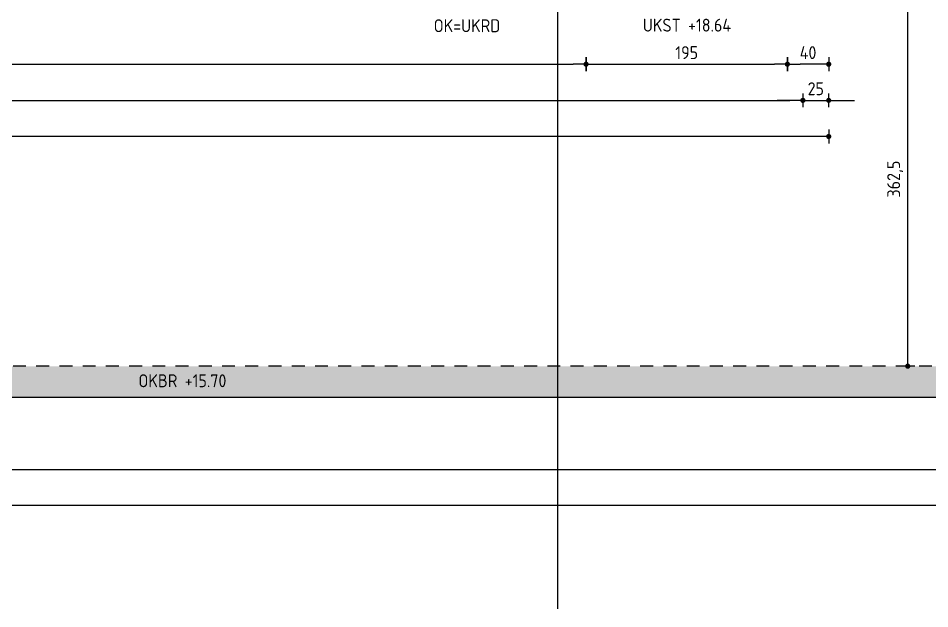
# Model space of a CAD drawing. Extents: x 22 to 185, y 12 to 71.
# Drawn here: x 50.87 to 59.7, y 36.79 to 42.51 of the extents above; entities that cross this region are included whole.
import ezdxf

# ---------------------------------------------------------------- set-up
doc = ezdxf.new("R2010")
doc.units = 0
doc.header["$LTSCALE"] = 0.5
doc.header["$MEASUREMENT"] = 0
doc.header["$PDSIZE"] = 0.15
doc.linetypes.add('AUSGEZOGEN', pattern=[1000.01, 1000, 0.01])
doc.linetypes.add('VERDECKT', pattern=[0.375, 0.25, -0.125])
doc.layers.get('0').update_dxf_attribs({"linetype": 'CONTINUOUS'})
doc.layers.get('Defpoints').update_dxf_attribs({"linetype": 'CONTINUOUS'})
for name, color, linetype in [('ACHSEN', 7, 'CONTINUOUS'), ('grau_hell', 7, 'CONTINUOUS'), ('MASSE', 7, 'CONTINUOUS'), ('TEXT', 7, 'CONTINUOUS'), ('VERDECKT', 7, 'CONTINUOUS')]:
    doc.layers.add(name, color=color, linetype=linetype)
doc.styles.add('TXT', font='isocp.shx')
doc.dimstyles.new('DOT_I', dxfattribs={"dimscale": 0.5, "dimtxt": 0.25, "dimasz": 0.25, "dimexe": 0.1, "dimexo": 0.3, "dimgap": 0.1, "dimtad": 1, "dimdec": 3, "dimzin": 3, "dimtxsty": 'TXT', "dimblk": 'DOT', "dimblk1": 'DOT', "dimblk2": 'DOT', "dimsah": 1, "dimcen": 0.1, "dimse1": 1, "dimse2": 1, "dimazin": 0, "dimtfac": 1, "dimtdec": 4, "dimtix": 1, "dimtmove": 2, "dimatfit": 3, "dimldrblk": 'DOT', "dimfxl": 0, "dimtvp": 1, "dimtolj": 1, "dimtzin": 0, "dimarcsym": 0})

# ---------------------------------------------------------------- blocks, each defined once
blk = doc.blocks.new('Brüstung DG')
at = {"color": 0, "linetype": 'ByBlock', "lineweight": -2}
blk.add_lwpolyline([(0.285, 20.285), (0.285, 20.285), (0.285, 20.285), (0.285, 20.95), (38.75, 20.95), (38.75, 0.3), (0.285, 0.3), (0.285, 3.925), (0.075, 3.925), (0.075, 0), (39.05, 0), (39.05, 21.25), (0.125, 21.25), (0.125, 20.285), (0.125, 20.285), (0.125, 20.285)], close=True, dxfattribs=at)
blk = doc.blocks.new('DOT')
at = {"layer": 'MASSE', "color": 7, "linetype": 'Continuous'}
for p, q in [((0, 0), (-1, 0)), ((0, 0.54), (0, -0.54))]:
    blk.add_line(p, q, dxfattribs=at)
at = {"layer": 'MASSE', "color": 7, "linetype": 'Continuous', "const_width": 0.2}
blk.add_lwpolyline([(-0.1, 0, 1), (0.1, 0, 1)], format="xyb", close=True, dxfattribs=at)
blk = doc.blocks.new('*D243')
at = {"layer": 'Defpoints', "color": 0, "linetype": 'AUSGEZOGEN', "transparency": 16777216}
for p in [(56.3744, 42.0685), (58.3244, 42.0685), (58.3244, 42.0685)]:
    blk.add_point(p, dxfattribs=at)
at = {"layer": 'MASSE', "color": 0, "linetype": 'AUSGEZOGEN', "lineweight": -2, "transparency": 16777216}
blk.add_line((56.4994, 42.0685), (58.1994, 42.0685), dxfattribs=at)
at = {"layer": 'MASSE', "color": 0, "linetype": 'AUSGEZOGEN', "lineweight": -2, "transparency": 16777216, "xscale": 0.125, "yscale": 0.125, "zscale": 0.125, "rotation": 180}
blk.add_blockref('DOT', (56.3744, 42.0685), dxfattribs=at)
at = {"layer": 'MASSE', "color": 0, "linetype": 'AUSGEZOGEN', "lineweight": -2, "transparency": 16777216, "xscale": 0.125, "yscale": 0.125, "zscale": 0.125}
blk.add_blockref('DOT', (58.3244, 42.0685), dxfattribs=at)
at = {"layer": 'MASSE', "color": 0, "linetype": 'AUSGEZOGEN', "transparency": 16777216, "insert": (57.3494, 42.181), "char_height": 0.125, "attachment_point": 5, "style": 'TXT'}
blk.add_mtext('\\A1;195', dxfattribs=at)
blk = doc.blocks.new('*D245')
at = {"layer": 'Defpoints', "color": 0, "linetype": 'AUSGEZOGEN', "transparency": 16777216}
for p in [(23.7994, 41.7185), (58.4744, 41.7185), (58.4744, 41.7185)]:
    blk.add_point(p, dxfattribs=at)
at = {"layer": 'MASSE', "color": 0, "linetype": 'AUSGEZOGEN', "lineweight": -2, "transparency": 16777216}
blk.add_line((23.9244, 41.7185), (58.3494, 41.7185), dxfattribs=at)
at = {"layer": 'MASSE', "color": 0, "linetype": 'AUSGEZOGEN', "lineweight": -2, "transparency": 16777216, "xscale": 0.125, "yscale": 0.125, "zscale": 0.125, "rotation": 180}
blk.add_blockref('DOT', (23.7994, 41.7185), dxfattribs=at)
at = {"layer": 'MASSE', "color": 0, "linetype": 'AUSGEZOGEN', "lineweight": -2, "transparency": 16777216, "xscale": 0.125, "yscale": 0.125, "zscale": 0.125}
blk.add_blockref('DOT', (58.4744, 41.7185), dxfattribs=at)
at = {"layer": 'MASSE', "color": 0, "linetype": 'AUSGEZOGEN', "transparency": 16777216, "insert": (41.1369, 41.8403), "char_height": 0.125, "attachment_point": 5, "style": 'TXT'}
blk.add_mtext('\\A1;3467,5', dxfattribs=at)
blk = doc.blocks.new('*D200')
at = {"layer": 'Defpoints', "color": 0, "linetype": 'AUSGEZOGEN', "transparency": 16777216}
for p in [(58.4744, 41.7185), (58.7244, 41.7185), (58.7244, 41.7185)]:
    blk.add_point(p, dxfattribs=at)
at = {"layer": 'MASSE', "color": 0, "linetype": 'AUSGEZOGEN', "lineweight": -2, "transparency": 16777216}
for p, q in [((58.3494, 41.7185), (58.2244, 41.7185)), ((58.4744, 41.7185), (58.7244, 41.7185)), ((58.8494, 41.7185), (58.9744, 41.7185))]:
    blk.add_line(p, q, dxfattribs=at)
at = {"layer": 'MASSE', "color": 0, "linetype": 'AUSGEZOGEN', "lineweight": -2, "transparency": 16777216, "xscale": 0.125, "yscale": 0.125, "zscale": 0.125}
blk.add_blockref('DOT', (58.4744, 41.7185), dxfattribs=at)
at = {"layer": 'MASSE', "color": 0, "linetype": 'AUSGEZOGEN', "lineweight": -2, "transparency": 16777216, "xscale": 0.125, "yscale": 0.125, "zscale": 0.125, "rotation": 180}
blk.add_blockref('DOT', (58.7244, 41.7185), dxfattribs=at)
at = {"layer": 'MASSE', "color": 0, "linetype": 'AUSGEZOGEN', "transparency": 16777216, "insert": (58.5994, 41.831), "char_height": 0.125, "attachment_point": 5, "style": 'TXT'}
blk.add_mtext('\\A1;25', dxfattribs=at)
blk = doc.blocks.new('*D264')
at = {"layer": 'Defpoints', "color": 0, "linetype": 'AUSGEZOGEN', "transparency": 16777216}
for p in [(23.7994, 38.1435), (62.1994, 38.1435), (62.1994, 38.1435)]:
    blk.add_point(p, dxfattribs=at)
at = {"layer": 'MASSE', "color": 0, "linetype": 'AUSGEZOGEN', "lineweight": -2, "transparency": 16777216}
blk.add_line((23.9244, 38.1435), (62.0744, 38.1435), dxfattribs=at)
at = {"layer": 'MASSE', "color": 0, "linetype": 'AUSGEZOGEN', "lineweight": -2, "transparency": 16777216, "xscale": 0.125, "yscale": 0.125, "zscale": 0.125, "rotation": 180}
blk.add_blockref('DOT', (23.7994, 38.1435), dxfattribs=at)
at = {"layer": 'MASSE', "color": 0, "linetype": 'AUSGEZOGEN', "lineweight": -2, "transparency": 16777216, "xscale": 0.125, "yscale": 0.125, "zscale": 0.125}
blk.add_blockref('DOT', (62.1994, 38.1435), dxfattribs=at)
at = {"layer": 'MASSE', "color": 0, "linetype": 'AUSGEZOGEN', "transparency": 16777216, "insert": (43.2795, 38.256), "char_height": 0.125, "attachment_point": 5, "style": 'TXT'}
blk.add_mtext('\\A1;3840', dxfattribs=at)
blk = doc.blocks.new('*D266')
at = {"layer": 'Defpoints', "color": 0, "linetype": 'AUSGEZOGEN', "transparency": 16777216}
for p in [(23.4494, 37.7935), (23.4494, 37.7935), (62.4994, 37.7935)]:
    blk.add_point(p, dxfattribs=at)
at = {"layer": 'MASSE', "color": 0, "linetype": 'AUSGEZOGEN', "lineweight": -2, "transparency": 16777216}
blk.add_line((62.3744, 37.7935), (23.5744, 37.7935), dxfattribs=at)
at = {"layer": 'MASSE', "color": 0, "linetype": 'AUSGEZOGEN', "lineweight": -2, "transparency": 16777216, "xscale": 0.125, "yscale": 0.125, "zscale": 0.125, "rotation": 180}
blk.add_blockref('DOT', (23.4494, 37.7935), dxfattribs=at)
at = {"layer": 'MASSE', "color": 0, "linetype": 'AUSGEZOGEN', "lineweight": -2, "transparency": 16777216, "xscale": 0.125, "yscale": 0.125, "zscale": 0.125}
blk.add_blockref('DOT', (62.4994, 37.7935), dxfattribs=at)
at = {"layer": 'MASSE', "color": 0, "linetype": 'AUSGEZOGEN', "transparency": 16777216, "insert": (43.2545, 37.906), "char_height": 0.125, "attachment_point": 5, "style": 'TXT'}
blk.add_mtext('\\A1;3905', dxfattribs=at)
blk = doc.blocks.new('*D262')
at = {"layer": 'Defpoints', "color": 0, "linetype": 'AUSGEZOGEN', "transparency": 16777216}
for p in [(23.4494, 41.3685), (23.4494, 41.3685), (58.7244, 41.3685)]:
    blk.add_point(p, dxfattribs=at)
at = {"layer": 'MASSE', "color": 0, "linetype": 'AUSGEZOGEN', "lineweight": -2, "transparency": 16777216}
blk.add_line((58.5994, 41.3685), (23.5744, 41.3685), dxfattribs=at)
at = {"layer": 'MASSE', "color": 0, "linetype": 'AUSGEZOGEN', "lineweight": -2, "transparency": 16777216, "xscale": 0.125, "yscale": 0.125, "zscale": 0.125, "rotation": 180}
blk.add_blockref('DOT', (23.4494, 41.3685), dxfattribs=at)
at = {"layer": 'MASSE', "color": 0, "linetype": 'AUSGEZOGEN', "lineweight": -2, "transparency": 16777216, "xscale": 0.125, "yscale": 0.125, "zscale": 0.125}
blk.add_blockref('DOT', (58.7244, 41.3685), dxfattribs=at)
at = {"layer": 'MASSE', "color": 0, "linetype": 'AUSGEZOGEN', "transparency": 16777216, "insert": (41.0869, 41.4903), "char_height": 0.125, "attachment_point": 5, "style": 'TXT'}
blk.add_mtext('\\A1;3527,5', dxfattribs=at)
blk = doc.blocks.new('*D183')
at = {"layer": 'Defpoints', "color": 0, "linetype": 'AUSGEZOGEN', "transparency": 16777216}
for p in [(32.4794, 42.0685), (56.3744, 42.0685), (56.3744, 42.0685)]:
    blk.add_point(p, dxfattribs=at)
at = {"layer": 'MASSE', "color": 0, "linetype": 'AUSGEZOGEN', "lineweight": -2, "transparency": 16777216}
blk.add_line((32.6044, 42.0685), (56.2494, 42.0685), dxfattribs=at)
at = {"layer": 'MASSE', "color": 0, "linetype": 'AUSGEZOGEN', "lineweight": -2, "transparency": 16777216, "xscale": 0.125, "yscale": 0.125, "zscale": 0.125, "rotation": 180}
blk.add_blockref('DOT', (32.4794, 42.0685), dxfattribs=at)
at = {"layer": 'MASSE', "color": 0, "linetype": 'AUSGEZOGEN', "lineweight": -2, "transparency": 16777216, "xscale": 0.125, "yscale": 0.125, "zscale": 0.125}
blk.add_blockref('DOT', (56.3744, 42.0685), dxfattribs=at)
at = {"layer": 'MASSE', "color": 0, "linetype": 'AUSGEZOGEN', "transparency": 16777216, "insert": (44.4269, 42.1903), "char_height": 0.125, "attachment_point": 5, "style": 'TXT'}
blk.add_mtext('\\A1;2389,5', dxfattribs=at)
blk = doc.blocks.new('*D152')
at = {"layer": 'Defpoints', "color": 0, "linetype": 'AUSGEZOGEN', "transparency": 16777216}
for p in [(58.3244, 42.0685), (58.3244, 42.0685), (58.7244, 42.0685)]:
    blk.add_point(p, dxfattribs=at)
at = {"layer": 'MASSE', "color": 0, "linetype": 'AUSGEZOGEN', "lineweight": -2, "transparency": 16777216}
blk.add_line((58.5994, 42.0685), (58.4494, 42.0685), dxfattribs=at)
at = {"layer": 'MASSE', "color": 0, "linetype": 'AUSGEZOGEN', "lineweight": -2, "transparency": 16777216, "xscale": 0.125, "yscale": 0.125, "zscale": 0.125, "rotation": 180}
blk.add_blockref('DOT', (58.3244, 42.0685), dxfattribs=at)
at = {"layer": 'MASSE', "color": 0, "linetype": 'AUSGEZOGEN', "lineweight": -2, "transparency": 16777216, "xscale": 0.125, "yscale": 0.125, "zscale": 0.125}
blk.add_blockref('DOT', (58.7244, 42.0685), dxfattribs=at)
at = {"layer": 'MASSE', "color": 0, "linetype": 'AUSGEZOGEN', "transparency": 16777216, "insert": (58.5244, 42.181), "char_height": 0.125, "attachment_point": 5, "style": 'TXT'}
blk.add_mtext('\\A1;40', dxfattribs=at)
blk = doc.blocks.new('*D296')
at = {"layer": 'Defpoints', "color": 0, "linetype": 'AUSGEZOGEN', "transparency": 16777216}
for p in [(59.4901, 42.7685), (59.4901, 42.7685), (59.4901, 39.1435)]:
    blk.add_point(p, dxfattribs=at)
at = {"layer": 'MASSE', "color": 0, "linetype": 'AUSGEZOGEN', "lineweight": -2, "transparency": 16777216}
blk.add_line((59.4901, 39.2685), (59.4901, 42.6435), dxfattribs=at)
at = {"layer": 'MASSE', "color": 0, "linetype": 'AUSGEZOGEN', "lineweight": -2, "transparency": 16777216, "xscale": 0.125, "yscale": 0.125, "zscale": 0.125}
for p, rotation in [((59.4901, 42.7685), 90), ((59.4901, 39.1435), 270)]:
    blk.add_blockref('DOT', p, dxfattribs=dict(at, rotation=rotation))
at = {"layer": 'MASSE', "color": 0, "linetype": 'AUSGEZOGEN', "transparency": 16777216, "insert": (59.3682, 40.956), "char_height": 0.125, "attachment_point": 5, "rotation": 90, "style": 'TXT'}
blk.add_mtext('\\A1;362,5', dxfattribs=at)

msp = doc.modelspace()

# ---------------------------------------------------------------- hatches: boundary and pattern name
at = {"layer": 'grau_hell'}
msp.add_hatch(color=9, dxfattribs=at).paths.add_polyline_path([(23.4994, 59.1285), (23.7994, 59.1285), (23.7994, 59.7935), (62.1994, 59.7935), (62.1994, 39.1435), (23.7994, 39.1435), (23.7994, 42.7685), (23.4494, 42.7685), (23.4494, 38.8435), (62.4994, 38.8435), (62.4994, 60.0935), (23.4994, 60.0935)])

# ---------------------------------------------------------------- linework, layer by layer
at = {"layer": 'ACHSEN', "color": 140, "linetype": 'AUSGEZOGEN'}
for p, q in [((56.0994, 62.4935), (56.0994, 36.7935)), ((21.7994, 38.8435), (64.8994, 38.8435))]:
    msp.add_line(p, q, dxfattribs=at)

# ---------------------------------------------------------------- block references
at = {"layer": 'VERDECKT', "color": 7, "linetype": 'VERDECKT'}
msp.add_blockref('Brüstung DG', (23.4494, 38.8435), dxfattribs=at)

# ---------------------------------------------------------------- texts
at = {"layer": 'TEXT', "color": 7, "linetype": 'AUSGEZOGEN', "style": 'TXT'}
for s, p in [('OK=UKRD', (54.8986, 42.379)), ('UKST +18.64', (56.9245, 42.3843)), ('OKBR +15.70', (52.0387, 38.9397))]:
    msp.add_text(s, height=0.125, dxfattribs=at).set_placement(p)

# ---------------------------------------------------------------- dimensions: what is measured, and where the dimension line sits
at = {"layer": 'MASSE', "color": 7, "linetype": 'AUSGEZOGEN'}
dim = msp.add_linear_dim(base=(59.4901, 42.7685), p1=(59.4901, 39.1435), p2=(59.4901, 42.7685), angle=90, dimstyle='DOT_I', override={"dimdec": 1, "dimlfac": 100}, dxfattribs=at)
dim.commit()
dim.dimension.update_dxf_attribs({"geometry": '*D296', "text_midpoint": (59.3682, 40.956)})
for base, p1, p2, override, picture, middle in [((56.3744, 42.0685), (32.4794, 42.0685), (56.3744, 42.0685), {"dimdec": 1, "dimlfac": 100}, '*D183', (44.4269, 42.1903)), ((58.3244, 42.0685), (56.3744, 42.0685), (58.3244, 42.0685), {"dimdec": 0, "dimlfac": 100}, '*D243', (57.3494, 42.181)), ((58.3244, 42.0685), (58.7244, 42.0685), (58.3244, 42.0685), {"dimdec": 0, "dimlfac": 100}, '*D152', (58.5244, 42.181)), ((58.4744, 41.7185), (23.7994, 41.7185), (58.4744, 41.7185), {"dimdec": 1, "dimlfac": 100}, '*D245', (41.1369, 41.8403)), ((58.7244, 41.7185), (58.4744, 41.7185), (58.7244, 41.7185), {"dimdec": 0, "dimlfac": 100}, '*D200', (58.5994, 41.831)), ((23.4494, 41.3685), (58.7244, 41.3685), (23.4494, 41.3685), {"dimdec": 1, "dimlfac": 100}, '*D262', (41.0869, 41.4903))]:
    dim = msp.add_linear_dim(base=base, p1=p1, p2=p2, dimstyle='DOT_I', override=override, dxfattribs=at)
    dim.commit()
    dim.dimension.update_dxf_attribs({"geometry": picture, "text_midpoint": middle})
for base, p1, p2, picture, middle in [((62.1994, 38.1435), (23.7994, 38.1435), (62.1994, 38.1435), '*D264', (43.2795, 38.256)), ((23.4494, 37.7935), (62.4994, 37.7935), (23.4494, 37.7935), '*D266', (43.2545, 37.906))]:
    dim = msp.add_linear_dim(base=base, p1=p1, p2=p2, dimstyle='DOT_I', override={"dimdec": 0, "dimlfac": 100}, dxfattribs=at)
    dim.commit()
    dim.dimension.update_dxf_attribs({"geometry": picture, "text_midpoint": middle, "dimtype": 160})

doc.saveas('drawing.dxf')
